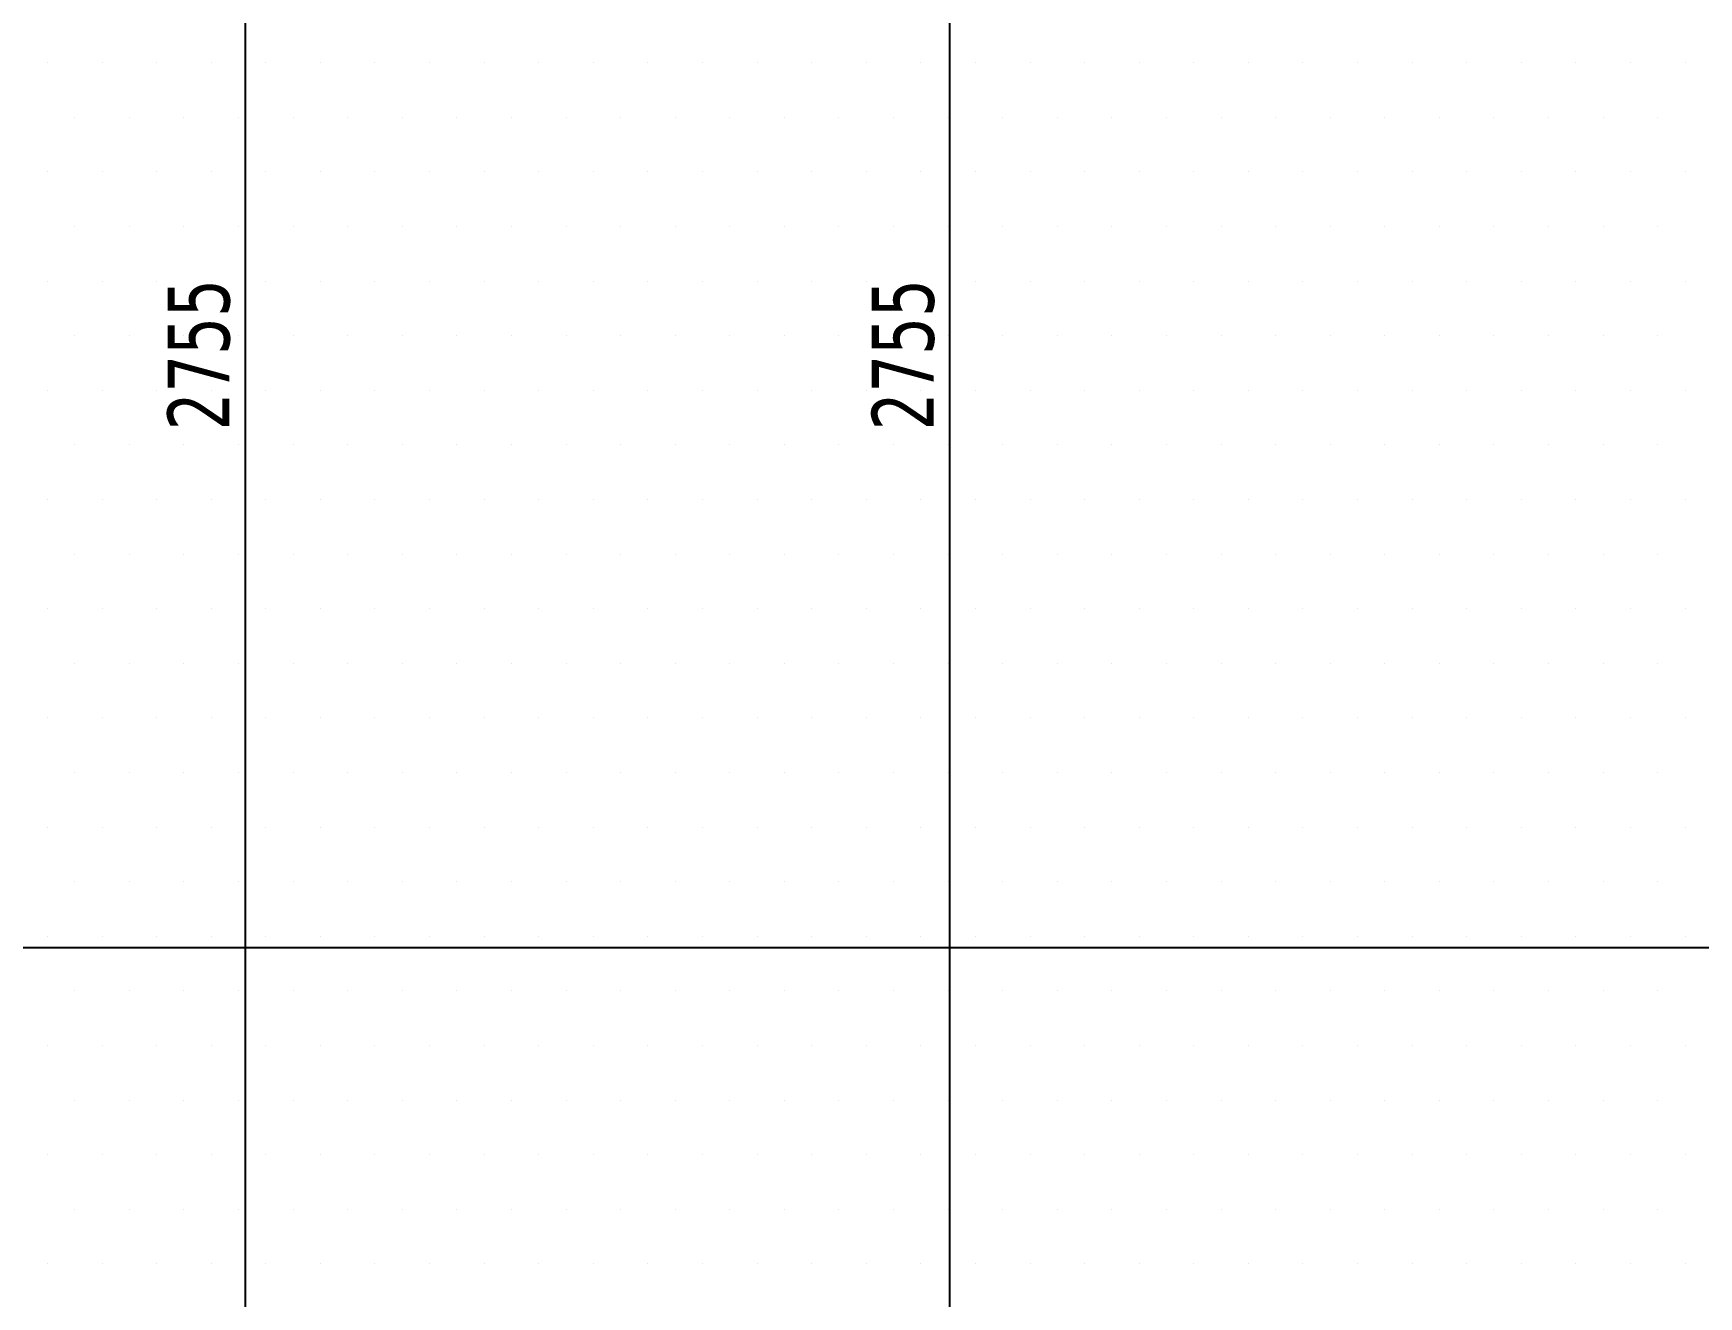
# Model space of a CAD drawing. Header units: millimetres. Extents: x 43168.9 to 43194.6, y -25545.1 to -25543.4.
# Drawn here: x 43175.3731 to 43175.4699, y -25544.2442 to -25544.1707 of the extents above; entities that cross this region are included whole.
import ezdxf

# ---------------------------------------------------------------- set-up
doc = ezdxf.new("R2010")
doc.units = ezdxf.units.MM
doc.header["$LTSCALE"] = 200
doc.linetypes.add('DASHDOT2', pattern=[0.5, 0.25, -0.125, 0, -0.125])
for name, color, linetype in [('aks_sgh', 5, 'DASHDOT2'), ('olcuic_sgh', 183, 'Continuous'), ('tarama-zemin_sgh', 197, 'Continuous')]:
    doc.layers.add(name, color=color, linetype=linetype)
doc.styles.add('dim', font='VERDANA.TTF', dxfattribs={"width": 0.7})

msp = doc.modelspace()

# ---------------------------------------------------------------- linework, layer by layer
at = {"layer": 'aks_sgh'}
msp.add_line((43175.80688, -25544.223919), (43175.004878, -25544.223919), dxfattribs=at)
at = {"layer": 'olcuic_sgh'}
for p, q in [((43175.385397, -25543.91366), (43175.385397, -25544.465169)), ((43175.426361, -25543.91366), (43175.426361, -25544.465169))]:
    msp.add_line(p, q, dxfattribs=at)
at = {"layer": 'tarama-zemin_sgh'}
for p, q in [((43175.3739, -25544.17245), (43175.3739, -25544.17245)), ((43175.377075, -25544.17245), (43175.377075, -25544.17245)), ((43175.38025, -25544.17245), (43175.38025, -25544.17245)), ((43175.383425, -25544.17245), (43175.383425, -25544.17245)), ((43175.3866, -25544.17245), (43175.3866, -25544.17245)), ((43175.389775, -25544.17245), (43175.389775, -25544.17245)), ((43175.39295, -25544.17245), (43175.39295, -25544.17245)), ((43175.396125, -25544.17245), (43175.396125, -25544.17245)), ((43175.3993, -25544.17245), (43175.3993, -25544.17245)), ((43175.402475, -25544.17245), (43175.402475, -25544.17245)), ((43175.40565, -25544.17245), (43175.40565, -25544.17245)), ((43175.408825, -25544.17245), (43175.408825, -25544.17245)), ((43175.412, -25544.17245), (43175.412, -25544.17245)), ((43175.415175, -25544.17245), (43175.415175, -25544.17245)), ((43175.41835, -25544.17245), (43175.41835, -25544.17245)), ((43175.421525, -25544.17245), (43175.421525, -25544.17245)), ((43175.4247, -25544.17245), (43175.4247, -25544.17245)), ((43175.427875, -25544.17245), (43175.427875, -25544.17245)), ((43175.43105, -25544.17245), (43175.43105, -25544.17245)), ((43175.434225, -25544.17245), (43175.434225, -25544.17245)), ((43175.4374, -25544.17245), (43175.4374, -25544.17245)), ((43175.440575, -25544.17245), (43175.440575, -25544.17245)), ((43175.44375, -25544.17245), (43175.44375, -25544.17245)), ((43175.446925, -25544.17245), (43175.446925, -25544.17245)), ((43175.4501, -25544.17245), (43175.4501, -25544.17245)), ((43175.453275, -25544.17245), (43175.453275, -25544.17245)), ((43175.45645, -25544.17245), (43175.45645, -25544.17245)), ((43175.459625, -25544.17245), (43175.459625, -25544.17245)), ((43175.4628, -25544.17245), (43175.4628, -25544.17245)), ((43175.465975, -25544.17245), (43175.465975, -25544.17245)), ((43175.46915, -25544.17245), (43175.46915, -25544.17245)), ((43175.375487, -25544.175625), (43175.375487, -25544.175625)), ((43175.378662, -25544.175625), (43175.378662, -25544.175625)), ((43175.381837, -25544.175625), (43175.381837, -25544.175625)), ((43175.385012, -25544.175625), (43175.385012, -25544.175625)), ((43175.388187, -25544.175625), (43175.388187, -25544.175625)), ((43175.391362, -25544.175625), (43175.391362, -25544.175625)), ((43175.394537, -25544.175625), (43175.394537, -25544.175625)), ((43175.397712, -25544.175625), (43175.397712, -25544.175625)), ((43175.400887, -25544.175625), (43175.400887, -25544.175625)), ((43175.404062, -25544.175625), (43175.404062, -25544.175625)), ((43175.407237, -25544.175625), (43175.407237, -25544.175625)), ((43175.410412, -25544.175625), (43175.410412, -25544.175625)), ((43175.413587, -25544.175625), (43175.413587, -25544.175625)), ((43175.416762, -25544.175625), (43175.416762, -25544.175625)), ((43175.419937, -25544.175625), (43175.419937, -25544.175625)), ((43175.423112, -25544.175625), (43175.423112, -25544.175625)), ((43175.426287, -25544.175625), (43175.426287, -25544.175625)), ((43175.429462, -25544.175625), (43175.429462, -25544.175625)), ((43175.432637, -25544.175625), (43175.432637, -25544.175625)), ((43175.435812, -25544.175625), (43175.435812, -25544.175625)), ((43175.438987, -25544.175625), (43175.438987, -25544.175625)), ((43175.442162, -25544.175625), (43175.442162, -25544.175625)), ((43175.445337, -25544.175625), (43175.445337, -25544.175625)), ((43175.448512, -25544.175625), (43175.448512, -25544.175625)), ((43175.451687, -25544.175625), (43175.451687, -25544.175625)), ((43175.454862, -25544.175625), (43175.454862, -25544.175625)), ((43175.458037, -25544.175625), (43175.458037, -25544.175625)), ((43175.461212, -25544.175625), (43175.461212, -25544.175625)), ((43175.464387, -25544.175625), (43175.464387, -25544.175625)), ((43175.467562, -25544.175625), (43175.467562, -25544.175625)), ((43175.3739, -25544.1788), (43175.3739, -25544.1788)), ((43175.377075, -25544.1788), (43175.377075, -25544.1788)), ((43175.38025, -25544.1788), (43175.38025, -25544.1788)), ((43175.383425, -25544.1788), (43175.383425, -25544.1788)), ((43175.3866, -25544.1788), (43175.3866, -25544.1788)), ((43175.389775, -25544.1788), (43175.389775, -25544.1788)), ((43175.39295, -25544.1788), (43175.39295, -25544.1788)), ((43175.396125, -25544.1788), (43175.396125, -25544.1788)), ((43175.3993, -25544.1788), (43175.3993, -25544.1788)), ((43175.402475, -25544.1788), (43175.402475, -25544.1788)), ((43175.40565, -25544.1788), (43175.40565, -25544.1788)), ((43175.408825, -25544.1788), (43175.408825, -25544.1788)), ((43175.412, -25544.1788), (43175.412, -25544.1788)), ((43175.415175, -25544.1788), (43175.415175, -25544.1788)), ((43175.41835, -25544.1788), (43175.41835, -25544.1788)), ((43175.421525, -25544.1788), (43175.421525, -25544.1788)), ((43175.4247, -25544.1788), (43175.4247, -25544.1788)), ((43175.427875, -25544.1788), (43175.427875, -25544.1788)), ((43175.43105, -25544.1788), (43175.43105, -25544.1788)), ((43175.434225, -25544.1788), (43175.434225, -25544.1788)), ((43175.4374, -25544.1788), (43175.4374, -25544.1788)), ((43175.440575, -25544.1788), (43175.440575, -25544.1788)), ((43175.44375, -25544.1788), (43175.44375, -25544.1788)), ((43175.446925, -25544.1788), (43175.446925, -25544.1788)), ((43175.4501, -25544.1788), (43175.4501, -25544.1788)), ((43175.453275, -25544.1788), (43175.453275, -25544.1788)), ((43175.45645, -25544.1788), (43175.45645, -25544.1788)), ((43175.459625, -25544.1788), (43175.459625, -25544.1788)), ((43175.4628, -25544.1788), (43175.4628, -25544.1788)), ((43175.465975, -25544.1788), (43175.465975, -25544.1788)), ((43175.46915, -25544.1788), (43175.46915, -25544.1788)), ((43175.375487, -25544.181975), (43175.375487, -25544.181975)), ((43175.378662, -25544.181975), (43175.378662, -25544.181975)), ((43175.381837, -25544.181975), (43175.381837, -25544.181975)), ((43175.385012, -25544.181975), (43175.385012, -25544.181975)), ((43175.388187, -25544.181975), (43175.388187, -25544.181975)), ((43175.391362, -25544.181975), (43175.391362, -25544.181975)), ((43175.394537, -25544.181975), (43175.394537, -25544.181975)), ((43175.397712, -25544.181975), (43175.397712, -25544.181975)), ((43175.400887, -25544.181975), (43175.400887, -25544.181975)), ((43175.404062, -25544.181975), (43175.404062, -25544.181975)), ((43175.407237, -25544.181975), (43175.407237, -25544.181975)), ((43175.410412, -25544.181975), (43175.410412, -25544.181975)), ((43175.413587, -25544.181975), (43175.413587, -25544.181975)), ((43175.416762, -25544.181975), (43175.416762, -25544.181975)), ((43175.419937, -25544.181975), (43175.419937, -25544.181975)), ((43175.423112, -25544.181975), (43175.423112, -25544.181975)), ((43175.426287, -25544.181975), (43175.426287, -25544.181975)), ((43175.429462, -25544.181975), (43175.429462, -25544.181975)), ((43175.432637, -25544.181975), (43175.432637, -25544.181975)), ((43175.435812, -25544.181975), (43175.435812, -25544.181975)), ((43175.438987, -25544.181975), (43175.438987, -25544.181975)), ((43175.442162, -25544.181975), (43175.442162, -25544.181975)), ((43175.445337, -25544.181975), (43175.445337, -25544.181975)), ((43175.448512, -25544.181975), (43175.448512, -25544.181975)), ((43175.451687, -25544.181975), (43175.451687, -25544.181975)), ((43175.454862, -25544.181975), (43175.454862, -25544.181975)), ((43175.458037, -25544.181975), (43175.458037, -25544.181975)), ((43175.461212, -25544.181975), (43175.461212, -25544.181975)), ((43175.464387, -25544.181975), (43175.464387, -25544.181975)), ((43175.467562, -25544.181975), (43175.467562, -25544.181975)), ((43175.3739, -25544.18515), (43175.3739, -25544.18515)), ((43175.377075, -25544.18515), (43175.377075, -25544.18515)), ((43175.38025, -25544.18515), (43175.38025, -25544.18515)), ((43175.383425, -25544.18515), (43175.383425, -25544.18515)), ((43175.3866, -25544.18515), (43175.3866, -25544.18515)), ((43175.389775, -25544.18515), (43175.389775, -25544.18515)), ((43175.39295, -25544.18515), (43175.39295, -25544.18515)), ((43175.396125, -25544.18515), (43175.396125, -25544.18515)), ((43175.3993, -25544.18515), (43175.3993, -25544.18515)), ((43175.402475, -25544.18515), (43175.402475, -25544.18515)), ((43175.40565, -25544.18515), (43175.40565, -25544.18515)), ((43175.408825, -25544.18515), (43175.408825, -25544.18515)), ((43175.412, -25544.18515), (43175.412, -25544.18515)), ((43175.415175, -25544.18515), (43175.415175, -25544.18515)), ((43175.41835, -25544.18515), (43175.41835, -25544.18515)), ((43175.421525, -25544.18515), (43175.421525, -25544.18515)), ((43175.4247, -25544.18515), (43175.4247, -25544.18515)), ((43175.427875, -25544.18515), (43175.427875, -25544.18515)), ((43175.43105, -25544.18515), (43175.43105, -25544.18515)), ((43175.434225, -25544.18515), (43175.434225, -25544.18515)), ((43175.4374, -25544.18515), (43175.4374, -25544.18515)), ((43175.440575, -25544.18515), (43175.440575, -25544.18515)), ((43175.44375, -25544.18515), (43175.44375, -25544.18515)), ((43175.446925, -25544.18515), (43175.446925, -25544.18515)), ((43175.4501, -25544.18515), (43175.4501, -25544.18515)), ((43175.453275, -25544.18515), (43175.453275, -25544.18515)), ((43175.45645, -25544.18515), (43175.45645, -25544.18515)), ((43175.459625, -25544.18515), (43175.459625, -25544.18515)), ((43175.4628, -25544.18515), (43175.4628, -25544.18515)), ((43175.465975, -25544.18515), (43175.465975, -25544.18515)), ((43175.46915, -25544.18515), (43175.46915, -25544.18515)), ((43175.375487, -25544.188325), (43175.375487, -25544.188325)), ((43175.378662, -25544.188325), (43175.378662, -25544.188325)), ((43175.381837, -25544.188325), (43175.381837, -25544.188325)), ((43175.385012, -25544.188325), (43175.385012, -25544.188325)), ((43175.388187, -25544.188325), (43175.388187, -25544.188325)), ((43175.391362, -25544.188325), (43175.391362, -25544.188325)), ((43175.394537, -25544.188325), (43175.394537, -25544.188325)), ((43175.397712, -25544.188325), (43175.397712, -25544.188325)), ((43175.400887, -25544.188325), (43175.400887, -25544.188325)), ((43175.404062, -25544.188325), (43175.404062, -25544.188325)), ((43175.407237, -25544.188325), (43175.407237, -25544.188325)), ((43175.410412, -25544.188325), (43175.410412, -25544.188325)), ((43175.413587, -25544.188325), (43175.413587, -25544.188325)), ((43175.416762, -25544.188325), (43175.416762, -25544.188325)), ((43175.419937, -25544.188325), (43175.419937, -25544.188325)), ((43175.423112, -25544.188325), (43175.423112, -25544.188325)), ((43175.426287, -25544.188325), (43175.426287, -25544.188325)), ((43175.429462, -25544.188325), (43175.429462, -25544.188325)), ((43175.432637, -25544.188325), (43175.432637, -25544.188325)), ((43175.435812, -25544.188325), (43175.435812, -25544.188325)), ((43175.438987, -25544.188325), (43175.438987, -25544.188325)), ((43175.442162, -25544.188325), (43175.442162, -25544.188325)), ((43175.445337, -25544.188325), (43175.445337, -25544.188325)), ((43175.448512, -25544.188325), (43175.448512, -25544.188325)), ((43175.451687, -25544.188325), (43175.451687, -25544.188325)), ((43175.454862, -25544.188325), (43175.454862, -25544.188325)), ((43175.458037, -25544.188325), (43175.458037, -25544.188325)), ((43175.461212, -25544.188325), (43175.461212, -25544.188325)), ((43175.464387, -25544.188325), (43175.464387, -25544.188325)), ((43175.467562, -25544.188325), (43175.467562, -25544.188325)), ((43175.3739, -25544.1915), (43175.3739, -25544.1915)), ((43175.377075, -25544.1915), (43175.377075, -25544.1915)), ((43175.38025, -25544.1915), (43175.38025, -25544.1915)), ((43175.383425, -25544.1915), (43175.383425, -25544.1915)), ((43175.3866, -25544.1915), (43175.3866, -25544.1915)), ((43175.389775, -25544.1915), (43175.389775, -25544.1915)), ((43175.39295, -25544.1915), (43175.39295, -25544.1915)), ((43175.396125, -25544.1915), (43175.396125, -25544.1915)), ((43175.3993, -25544.1915), (43175.3993, -25544.1915)), ((43175.402475, -25544.1915), (43175.402475, -25544.1915)), ((43175.40565, -25544.1915), (43175.40565, -25544.1915)), ((43175.408825, -25544.1915), (43175.408825, -25544.1915)), ((43175.412, -25544.1915), (43175.412, -25544.1915)), ((43175.415175, -25544.1915), (43175.415175, -25544.1915)), ((43175.41835, -25544.1915), (43175.41835, -25544.1915)), ((43175.421525, -25544.1915), (43175.421525, -25544.1915)), ((43175.4247, -25544.1915), (43175.4247, -25544.1915)), ((43175.427875, -25544.1915), (43175.427875, -25544.1915)), ((43175.43105, -25544.1915), (43175.43105, -25544.1915)), ((43175.434225, -25544.1915), (43175.434225, -25544.1915)), ((43175.4374, -25544.1915), (43175.4374, -25544.1915)), ((43175.440575, -25544.1915), (43175.440575, -25544.1915)), ((43175.44375, -25544.1915), (43175.44375, -25544.1915)), ((43175.446925, -25544.1915), (43175.446925, -25544.1915)), ((43175.4501, -25544.1915), (43175.4501, -25544.1915)), ((43175.453275, -25544.1915), (43175.453275, -25544.1915)), ((43175.45645, -25544.1915), (43175.45645, -25544.1915)), ((43175.459625, -25544.1915), (43175.459625, -25544.1915)), ((43175.4628, -25544.1915), (43175.4628, -25544.1915)), ((43175.465975, -25544.1915), (43175.465975, -25544.1915)), ((43175.46915, -25544.1915), (43175.46915, -25544.1915)), ((43175.375487, -25544.194675), (43175.375487, -25544.194675)), ((43175.378662, -25544.194675), (43175.378662, -25544.194675)), ((43175.381837, -25544.194675), (43175.381837, -25544.194675)), ((43175.385012, -25544.194675), (43175.385012, -25544.194675)), ((43175.388187, -25544.194675), (43175.388187, -25544.194675)), ((43175.391362, -25544.194675), (43175.391362, -25544.194675)), ((43175.394537, -25544.194675), (43175.394537, -25544.194675)), ((43175.397712, -25544.194675), (43175.397712, -25544.194675)), ((43175.400887, -25544.194675), (43175.400887, -25544.194675)), ((43175.404062, -25544.194675), (43175.404062, -25544.194675)), ((43175.407237, -25544.194675), (43175.407237, -25544.194675)), ((43175.410412, -25544.194675), (43175.410412, -25544.194675)), ((43175.413587, -25544.194675), (43175.413587, -25544.194675)), ((43175.416762, -25544.194675), (43175.416762, -25544.194675)), ((43175.419937, -25544.194675), (43175.419937, -25544.194675)), ((43175.423112, -25544.194675), (43175.423112, -25544.194675)), ((43175.426287, -25544.194675), (43175.426287, -25544.194675)), ((43175.429462, -25544.194675), (43175.429462, -25544.194675)), ((43175.432637, -25544.194675), (43175.432637, -25544.194675)), ((43175.435812, -25544.194675), (43175.435812, -25544.194675)), ((43175.438987, -25544.194675), (43175.438987, -25544.194675)), ((43175.442162, -25544.194675), (43175.442162, -25544.194675)), ((43175.445337, -25544.194675), (43175.445337, -25544.194675)), ((43175.448512, -25544.194675), (43175.448512, -25544.194675)), ((43175.451687, -25544.194675), (43175.451687, -25544.194675)), ((43175.454862, -25544.194675), (43175.454862, -25544.194675)), ((43175.458037, -25544.194675), (43175.458037, -25544.194675)), ((43175.461212, -25544.194675), (43175.461212, -25544.194675)), ((43175.464387, -25544.194675), (43175.464387, -25544.194675)), ((43175.467562, -25544.194675), (43175.467562, -25544.194675)), ((43175.3739, -25544.19785), (43175.3739, -25544.19785)), ((43175.377075, -25544.19785), (43175.377075, -25544.19785)), ((43175.38025, -25544.19785), (43175.38025, -25544.19785)), ((43175.383425, -25544.19785), (43175.383425, -25544.19785)), ((43175.3866, -25544.19785), (43175.3866, -25544.19785)), ((43175.389775, -25544.19785), (43175.389775, -25544.19785)), ((43175.39295, -25544.19785), (43175.39295, -25544.19785)), ((43175.396125, -25544.19785), (43175.396125, -25544.19785)), ((43175.3993, -25544.19785), (43175.3993, -25544.19785)), ((43175.402475, -25544.19785), (43175.402475, -25544.19785)), ((43175.40565, -25544.19785), (43175.40565, -25544.19785)), ((43175.408825, -25544.19785), (43175.408825, -25544.19785)), ((43175.412, -25544.19785), (43175.412, -25544.19785)), ((43175.415175, -25544.19785), (43175.415175, -25544.19785)), ((43175.41835, -25544.19785), (43175.41835, -25544.19785)), ((43175.421525, -25544.19785), (43175.421525, -25544.19785)), ((43175.4247, -25544.19785), (43175.4247, -25544.19785)), ((43175.427875, -25544.19785), (43175.427875, -25544.19785)), ((43175.43105, -25544.19785), (43175.43105, -25544.19785)), ((43175.434225, -25544.19785), (43175.434225, -25544.19785)), ((43175.4374, -25544.19785), (43175.4374, -25544.19785)), ((43175.440575, -25544.19785), (43175.440575, -25544.19785)), ((43175.44375, -25544.19785), (43175.44375, -25544.19785)), ((43175.446925, -25544.19785), (43175.446925, -25544.19785)), ((43175.4501, -25544.19785), (43175.4501, -25544.19785)), ((43175.453275, -25544.19785), (43175.453275, -25544.19785)), ((43175.45645, -25544.19785), (43175.45645, -25544.19785)), ((43175.459625, -25544.19785), (43175.459625, -25544.19785)), ((43175.4628, -25544.19785), (43175.4628, -25544.19785)), ((43175.465975, -25544.19785), (43175.465975, -25544.19785)), ((43175.46915, -25544.19785), (43175.46915, -25544.19785)), ((43175.375487, -25544.201025), (43175.375487, -25544.201025)), ((43175.378662, -25544.201025), (43175.378662, -25544.201025)), ((43175.381837, -25544.201025), (43175.381837, -25544.201025)), ((43175.385012, -25544.201025), (43175.385012, -25544.201025)), ((43175.388187, -25544.201025), (43175.388187, -25544.201025)), ((43175.391362, -25544.201025), (43175.391362, -25544.201025)), ((43175.394537, -25544.201025), (43175.394537, -25544.201025)), ((43175.397712, -25544.201025), (43175.397712, -25544.201025)), ((43175.400887, -25544.201025), (43175.400887, -25544.201025)), ((43175.404062, -25544.201025), (43175.404062, -25544.201025)), ((43175.407237, -25544.201025), (43175.407237, -25544.201025)), ((43175.410412, -25544.201025), (43175.410412, -25544.201025)), ((43175.413587, -25544.201025), (43175.413587, -25544.201025)), ((43175.416762, -25544.201025), (43175.416762, -25544.201025)), ((43175.419937, -25544.201025), (43175.419937, -25544.201025)), ((43175.423112, -25544.201025), (43175.423112, -25544.201025)), ((43175.426287, -25544.201025), (43175.426287, -25544.201025)), ((43175.429462, -25544.201025), (43175.429462, -25544.201025)), ((43175.432637, -25544.201025), (43175.432637, -25544.201025)), ((43175.435812, -25544.201025), (43175.435812, -25544.201025)), ((43175.438987, -25544.201025), (43175.438987, -25544.201025)), ((43175.442162, -25544.201025), (43175.442162, -25544.201025)), ((43175.445337, -25544.201025), (43175.445337, -25544.201025)), ((43175.448512, -25544.201025), (43175.448512, -25544.201025)), ((43175.451687, -25544.201025), (43175.451687, -25544.201025)), ((43175.454862, -25544.201025), (43175.454862, -25544.201025)), ((43175.458037, -25544.201025), (43175.458037, -25544.201025)), ((43175.461212, -25544.201025), (43175.461212, -25544.201025)), ((43175.464387, -25544.201025), (43175.464387, -25544.201025)), ((43175.467562, -25544.201025), (43175.467562, -25544.201025)), ((43175.3739, -25544.2042), (43175.3739, -25544.2042)), ((43175.377075, -25544.2042), (43175.377075, -25544.2042)), ((43175.38025, -25544.2042), (43175.38025, -25544.2042)), ((43175.383425, -25544.2042), (43175.383425, -25544.2042)), ((43175.3866, -25544.2042), (43175.3866, -25544.2042)), ((43175.389775, -25544.2042), (43175.389775, -25544.2042)), ((43175.39295, -25544.2042), (43175.39295, -25544.2042)), ((43175.396125, -25544.2042), (43175.396125, -25544.2042)), ((43175.3993, -25544.2042), (43175.3993, -25544.2042)), ((43175.402475, -25544.2042), (43175.402475, -25544.2042)), ((43175.40565, -25544.2042), (43175.40565, -25544.2042)), ((43175.408825, -25544.2042), (43175.408825, -25544.2042)), ((43175.412, -25544.2042), (43175.412, -25544.2042)), ((43175.415175, -25544.2042), (43175.415175, -25544.2042)), ((43175.41835, -25544.2042), (43175.41835, -25544.2042)), ((43175.421525, -25544.2042), (43175.421525, -25544.2042)), ((43175.4247, -25544.2042), (43175.4247, -25544.2042)), ((43175.427875, -25544.2042), (43175.427875, -25544.2042)), ((43175.43105, -25544.2042), (43175.43105, -25544.2042)), ((43175.434225, -25544.2042), (43175.434225, -25544.2042)), ((43175.4374, -25544.2042), (43175.4374, -25544.2042)), ((43175.440575, -25544.2042), (43175.440575, -25544.2042)), ((43175.44375, -25544.2042), (43175.44375, -25544.2042)), ((43175.446925, -25544.2042), (43175.446925, -25544.2042)), ((43175.4501, -25544.2042), (43175.4501, -25544.2042)), ((43175.453275, -25544.2042), (43175.453275, -25544.2042)), ((43175.45645, -25544.2042), (43175.45645, -25544.2042)), ((43175.459625, -25544.2042), (43175.459625, -25544.2042)), ((43175.4628, -25544.2042), (43175.4628, -25544.2042)), ((43175.465975, -25544.2042), (43175.465975, -25544.2042)), ((43175.46915, -25544.2042), (43175.46915, -25544.2042)), ((43175.375487, -25544.207375), (43175.375487, -25544.207375)), ((43175.378662, -25544.207375), (43175.378662, -25544.207375)), ((43175.381837, -25544.207375), (43175.381837, -25544.207375)), ((43175.385012, -25544.207375), (43175.385012, -25544.207375)), ((43175.388187, -25544.207375), (43175.388187, -25544.207375)), ((43175.391362, -25544.207375), (43175.391362, -25544.207375)), ((43175.394537, -25544.207375), (43175.394537, -25544.207375)), ((43175.397712, -25544.207375), (43175.397712, -25544.207375)), ((43175.400887, -25544.207375), (43175.400887, -25544.207375)), ((43175.404062, -25544.207375), (43175.404062, -25544.207375)), ((43175.407237, -25544.207375), (43175.407237, -25544.207375)), ((43175.410412, -25544.207375), (43175.410412, -25544.207375)), ((43175.413587, -25544.207375), (43175.413587, -25544.207375)), ((43175.416762, -25544.207375), (43175.416762, -25544.207375)), ((43175.419937, -25544.207375), (43175.419937, -25544.207375)), ((43175.423112, -25544.207375), (43175.423112, -25544.207375)), ((43175.426287, -25544.207375), (43175.426287, -25544.207375)), ((43175.429462, -25544.207375), (43175.429462, -25544.207375)), ((43175.432637, -25544.207375), (43175.432637, -25544.207375)), ((43175.435812, -25544.207375), (43175.435812, -25544.207375)), ((43175.438987, -25544.207375), (43175.438987, -25544.207375)), ((43175.442162, -25544.207375), (43175.442162, -25544.207375)), ((43175.445337, -25544.207375), (43175.445337, -25544.207375)), ((43175.448512, -25544.207375), (43175.448512, -25544.207375)), ((43175.451687, -25544.207375), (43175.451687, -25544.207375)), ((43175.454862, -25544.207375), (43175.454862, -25544.207375)), ((43175.458037, -25544.207375), (43175.458037, -25544.207375)), ((43175.461212, -25544.207375), (43175.461212, -25544.207375)), ((43175.464387, -25544.207375), (43175.464387, -25544.207375)), ((43175.467562, -25544.207375), (43175.467562, -25544.207375)), ((43175.3739, -25544.21055), (43175.3739, -25544.21055)), ((43175.377075, -25544.21055), (43175.377075, -25544.21055)), ((43175.38025, -25544.21055), (43175.38025, -25544.21055)), ((43175.383425, -25544.21055), (43175.383425, -25544.21055)), ((43175.3866, -25544.21055), (43175.3866, -25544.21055)), ((43175.389775, -25544.21055), (43175.389775, -25544.21055)), ((43175.39295, -25544.21055), (43175.39295, -25544.21055)), ((43175.396125, -25544.21055), (43175.396125, -25544.21055)), ((43175.3993, -25544.21055), (43175.3993, -25544.21055)), ((43175.402475, -25544.21055), (43175.402475, -25544.21055)), ((43175.40565, -25544.21055), (43175.40565, -25544.21055)), ((43175.408825, -25544.21055), (43175.408825, -25544.21055)), ((43175.412, -25544.21055), (43175.412, -25544.21055)), ((43175.415175, -25544.21055), (43175.415175, -25544.21055)), ((43175.41835, -25544.21055), (43175.41835, -25544.21055)), ((43175.421525, -25544.21055), (43175.421525, -25544.21055)), ((43175.4247, -25544.21055), (43175.4247, -25544.21055)), ((43175.427875, -25544.21055), (43175.427875, -25544.21055)), ((43175.43105, -25544.21055), (43175.43105, -25544.21055)), ((43175.434225, -25544.21055), (43175.434225, -25544.21055)), ((43175.4374, -25544.21055), (43175.4374, -25544.21055)), ((43175.440575, -25544.21055), (43175.440575, -25544.21055)), ((43175.44375, -25544.21055), (43175.44375, -25544.21055)), ((43175.446925, -25544.21055), (43175.446925, -25544.21055)), ((43175.4501, -25544.21055), (43175.4501, -25544.21055)), ((43175.453275, -25544.21055), (43175.453275, -25544.21055)), ((43175.45645, -25544.21055), (43175.45645, -25544.21055)), ((43175.459625, -25544.21055), (43175.459625, -25544.21055)), ((43175.4628, -25544.21055), (43175.4628, -25544.21055)), ((43175.465975, -25544.21055), (43175.465975, -25544.21055)), ((43175.46915, -25544.21055), (43175.46915, -25544.21055)), ((43175.375487, -25544.213725), (43175.375487, -25544.213725)), ((43175.378662, -25544.213725), (43175.378662, -25544.213725)), ((43175.381837, -25544.213725), (43175.381837, -25544.213725)), ((43175.385012, -25544.213725), (43175.385012, -25544.213725)), ((43175.388187, -25544.213725), (43175.388187, -25544.213725)), ((43175.391362, -25544.213725), (43175.391362, -25544.213725)), ((43175.394537, -25544.213725), (43175.394537, -25544.213725)), ((43175.397712, -25544.213725), (43175.397712, -25544.213725)), ((43175.400887, -25544.213725), (43175.400887, -25544.213725)), ((43175.404062, -25544.213725), (43175.404062, -25544.213725)), ((43175.407237, -25544.213725), (43175.407237, -25544.213725)), ((43175.410412, -25544.213725), (43175.410412, -25544.213725)), ((43175.413587, -25544.213725), (43175.413587, -25544.213725)), ((43175.416762, -25544.213725), (43175.416762, -25544.213725)), ((43175.419937, -25544.213725), (43175.419937, -25544.213725)), ((43175.423112, -25544.213725), (43175.423112, -25544.213725)), ((43175.426287, -25544.213725), (43175.426287, -25544.213725)), ((43175.429462, -25544.213725), (43175.429462, -25544.213725)), ((43175.432637, -25544.213725), (43175.432637, -25544.213725)), ((43175.435812, -25544.213725), (43175.435812, -25544.213725)), ((43175.438987, -25544.213725), (43175.438987, -25544.213725)), ((43175.442162, -25544.213725), (43175.442162, -25544.213725)), ((43175.445337, -25544.213725), (43175.445337, -25544.213725)), ((43175.448512, -25544.213725), (43175.448512, -25544.213725)), ((43175.451687, -25544.213725), (43175.451687, -25544.213725)), ((43175.454862, -25544.213725), (43175.454862, -25544.213725)), ((43175.458037, -25544.213725), (43175.458037, -25544.213725)), ((43175.461212, -25544.213725), (43175.461212, -25544.213725)), ((43175.464387, -25544.213725), (43175.464387, -25544.213725)), ((43175.467562, -25544.213725), (43175.467562, -25544.213725)), ((43175.3739, -25544.2169), (43175.3739, -25544.2169)), ((43175.377075, -25544.2169), (43175.377075, -25544.2169)), ((43175.38025, -25544.2169), (43175.38025, -25544.2169)), ((43175.383425, -25544.2169), (43175.383425, -25544.2169)), ((43175.3866, -25544.2169), (43175.3866, -25544.2169)), ((43175.389775, -25544.2169), (43175.389775, -25544.2169)), ((43175.39295, -25544.2169), (43175.39295, -25544.2169)), ((43175.396125, -25544.2169), (43175.396125, -25544.2169)), ((43175.3993, -25544.2169), (43175.3993, -25544.2169)), ((43175.402475, -25544.2169), (43175.402475, -25544.2169)), ((43175.40565, -25544.2169), (43175.40565, -25544.2169)), ((43175.408825, -25544.2169), (43175.408825, -25544.2169)), ((43175.412, -25544.2169), (43175.412, -25544.2169)), ((43175.415175, -25544.2169), (43175.415175, -25544.2169)), ((43175.41835, -25544.2169), (43175.41835, -25544.2169)), ((43175.421525, -25544.2169), (43175.421525, -25544.2169)), ((43175.4247, -25544.2169), (43175.4247, -25544.2169)), ((43175.427875, -25544.2169), (43175.427875, -25544.2169)), ((43175.43105, -25544.2169), (43175.43105, -25544.2169)), ((43175.434225, -25544.2169), (43175.434225, -25544.2169)), ((43175.4374, -25544.2169), (43175.4374, -25544.2169)), ((43175.440575, -25544.2169), (43175.440575, -25544.2169)), ((43175.44375, -25544.2169), (43175.44375, -25544.2169)), ((43175.446925, -25544.2169), (43175.446925, -25544.2169)), ((43175.4501, -25544.2169), (43175.4501, -25544.2169)), ((43175.453275, -25544.2169), (43175.453275, -25544.2169)), ((43175.45645, -25544.2169), (43175.45645, -25544.2169)), ((43175.459625, -25544.2169), (43175.459625, -25544.2169)), ((43175.4628, -25544.2169), (43175.4628, -25544.2169)), ((43175.465975, -25544.2169), (43175.465975, -25544.2169)), ((43175.46915, -25544.2169), (43175.46915, -25544.2169)), ((43175.375487, -25544.220075), (43175.375487, -25544.220075)), ((43175.378662, -25544.220075), (43175.378662, -25544.220075)), ((43175.381837, -25544.220075), (43175.381837, -25544.220075)), ((43175.385012, -25544.220075), (43175.385012, -25544.220075)), ((43175.388187, -25544.220075), (43175.388187, -25544.220075)), ((43175.391362, -25544.220075), (43175.391362, -25544.220075)), ((43175.394537, -25544.220075), (43175.394537, -25544.220075)), ((43175.397712, -25544.220075), (43175.397712, -25544.220075)), ((43175.400887, -25544.220075), (43175.400887, -25544.220075)), ((43175.404062, -25544.220075), (43175.404062, -25544.220075)), ((43175.407237, -25544.220075), (43175.407237, -25544.220075)), ((43175.410412, -25544.220075), (43175.410412, -25544.220075)), ((43175.413587, -25544.220075), (43175.413587, -25544.220075)), ((43175.416762, -25544.220075), (43175.416762, -25544.220075)), ((43175.419937, -25544.220075), (43175.419937, -25544.220075)), ((43175.423112, -25544.220075), (43175.423112, -25544.220075)), ((43175.426287, -25544.220075), (43175.426287, -25544.220075)), ((43175.429462, -25544.220075), (43175.429462, -25544.220075)), ((43175.432637, -25544.220075), (43175.432637, -25544.220075)), ((43175.435812, -25544.220075), (43175.435812, -25544.220075)), ((43175.438987, -25544.220075), (43175.438987, -25544.220075)), ((43175.442162, -25544.220075), (43175.442162, -25544.220075)), ((43175.445337, -25544.220075), (43175.445337, -25544.220075)), ((43175.448512, -25544.220075), (43175.448512, -25544.220075)), ((43175.451687, -25544.220075), (43175.451687, -25544.220075)), ((43175.454862, -25544.220075), (43175.454862, -25544.220075)), ((43175.458037, -25544.220075), (43175.458037, -25544.220075)), ((43175.461212, -25544.220075), (43175.461212, -25544.220075)), ((43175.464387, -25544.220075), (43175.464387, -25544.220075)), ((43175.467562, -25544.220075), (43175.467562, -25544.220075)), ((43175.3739, -25544.22325), (43175.3739, -25544.22325)), ((43175.377075, -25544.22325), (43175.377075, -25544.22325)), ((43175.38025, -25544.22325), (43175.38025, -25544.22325)), ((43175.383425, -25544.22325), (43175.383425, -25544.22325)), ((43175.3866, -25544.22325), (43175.3866, -25544.22325)), ((43175.389775, -25544.22325), (43175.389775, -25544.22325)), ((43175.39295, -25544.22325), (43175.39295, -25544.22325)), ((43175.396125, -25544.22325), (43175.396125, -25544.22325)), ((43175.3993, -25544.22325), (43175.3993, -25544.22325)), ((43175.402475, -25544.22325), (43175.402475, -25544.22325)), ((43175.40565, -25544.22325), (43175.40565, -25544.22325)), ((43175.408825, -25544.22325), (43175.408825, -25544.22325)), ((43175.412, -25544.22325), (43175.412, -25544.22325)), ((43175.415175, -25544.22325), (43175.415175, -25544.22325)), ((43175.41835, -25544.22325), (43175.41835, -25544.22325)), ((43175.421525, -25544.22325), (43175.421525, -25544.22325)), ((43175.4247, -25544.22325), (43175.4247, -25544.22325)), ((43175.427875, -25544.22325), (43175.427875, -25544.22325)), ((43175.43105, -25544.22325), (43175.43105, -25544.22325)), ((43175.434225, -25544.22325), (43175.434225, -25544.22325)), ((43175.4374, -25544.22325), (43175.4374, -25544.22325)), ((43175.440575, -25544.22325), (43175.440575, -25544.22325)), ((43175.44375, -25544.22325), (43175.44375, -25544.22325)), ((43175.446925, -25544.22325), (43175.446925, -25544.22325)), ((43175.4501, -25544.22325), (43175.4501, -25544.22325)), ((43175.453275, -25544.22325), (43175.453275, -25544.22325)), ((43175.45645, -25544.22325), (43175.45645, -25544.22325)), ((43175.459625, -25544.22325), (43175.459625, -25544.22325)), ((43175.4628, -25544.22325), (43175.4628, -25544.22325)), ((43175.465975, -25544.22325), (43175.465975, -25544.22325)), ((43175.46915, -25544.22325), (43175.46915, -25544.22325)), ((43175.375487, -25544.226425), (43175.375487, -25544.226425)), ((43175.378662, -25544.226425), (43175.378662, -25544.226425)), ((43175.381837, -25544.226425), (43175.381837, -25544.226425)), ((43175.385012, -25544.226425), (43175.385012, -25544.226425)), ((43175.388187, -25544.226425), (43175.388187, -25544.226425)), ((43175.391362, -25544.226425), (43175.391362, -25544.226425)), ((43175.394537, -25544.226425), (43175.394537, -25544.226425)), ((43175.397712, -25544.226425), (43175.397712, -25544.226425)), ((43175.400887, -25544.226425), (43175.400887, -25544.226425)), ((43175.404062, -25544.226425), (43175.404062, -25544.226425)), ((43175.407237, -25544.226425), (43175.407237, -25544.226425)), ((43175.410412, -25544.226425), (43175.410412, -25544.226425)), ((43175.413587, -25544.226425), (43175.413587, -25544.226425)), ((43175.416762, -25544.226425), (43175.416762, -25544.226425)), ((43175.419937, -25544.226425), (43175.419937, -25544.226425)), ((43175.423112, -25544.226425), (43175.423112, -25544.226425)), ((43175.426287, -25544.226425), (43175.426287, -25544.226425)), ((43175.429462, -25544.226425), (43175.429462, -25544.226425)), ((43175.432637, -25544.226425), (43175.432637, -25544.226425)), ((43175.435812, -25544.226425), (43175.435812, -25544.226425)), ((43175.438987, -25544.226425), (43175.438987, -25544.226425)), ((43175.442162, -25544.226425), (43175.442162, -25544.226425)), ((43175.445337, -25544.226425), (43175.445337, -25544.226425)), ((43175.448512, -25544.226425), (43175.448512, -25544.226425)), ((43175.451687, -25544.226425), (43175.451687, -25544.226425)), ((43175.454862, -25544.226425), (43175.454862, -25544.226425)), ((43175.458037, -25544.226425), (43175.458037, -25544.226425)), ((43175.461212, -25544.226425), (43175.461212, -25544.226425)), ((43175.464387, -25544.226425), (43175.464387, -25544.226425)), ((43175.467562, -25544.226425), (43175.467562, -25544.226425)), ((43175.3739, -25544.2296), (43175.3739, -25544.2296)), ((43175.377075, -25544.2296), (43175.377075, -25544.2296)), ((43175.38025, -25544.2296), (43175.38025, -25544.2296)), ((43175.383425, -25544.2296), (43175.383425, -25544.2296)), ((43175.3866, -25544.2296), (43175.3866, -25544.2296)), ((43175.389775, -25544.2296), (43175.389775, -25544.2296)), ((43175.39295, -25544.2296), (43175.39295, -25544.2296)), ((43175.396125, -25544.2296), (43175.396125, -25544.2296)), ((43175.3993, -25544.2296), (43175.3993, -25544.2296)), ((43175.402475, -25544.2296), (43175.402475, -25544.2296)), ((43175.40565, -25544.2296), (43175.40565, -25544.2296)), ((43175.408825, -25544.2296), (43175.408825, -25544.2296)), ((43175.412, -25544.2296), (43175.412, -25544.2296)), ((43175.415175, -25544.2296), (43175.415175, -25544.2296)), ((43175.41835, -25544.2296), (43175.41835, -25544.2296)), ((43175.421525, -25544.2296), (43175.421525, -25544.2296)), ((43175.4247, -25544.2296), (43175.4247, -25544.2296)), ((43175.427875, -25544.2296), (43175.427875, -25544.2296)), ((43175.43105, -25544.2296), (43175.43105, -25544.2296)), ((43175.434225, -25544.2296), (43175.434225, -25544.2296)), ((43175.4374, -25544.2296), (43175.4374, -25544.2296)), ((43175.440575, -25544.2296), (43175.440575, -25544.2296)), ((43175.44375, -25544.2296), (43175.44375, -25544.2296)), ((43175.446925, -25544.2296), (43175.446925, -25544.2296)), ((43175.4501, -25544.2296), (43175.4501, -25544.2296)), ((43175.453275, -25544.2296), (43175.453275, -25544.2296)), ((43175.45645, -25544.2296), (43175.45645, -25544.2296)), ((43175.459625, -25544.2296), (43175.459625, -25544.2296)), ((43175.4628, -25544.2296), (43175.4628, -25544.2296)), ((43175.465975, -25544.2296), (43175.465975, -25544.2296)), ((43175.46915, -25544.2296), (43175.46915, -25544.2296)), ((43175.375487, -25544.232775), (43175.375487, -25544.232775)), ((43175.378662, -25544.232775), (43175.378662, -25544.232775)), ((43175.381837, -25544.232775), (43175.381837, -25544.232775)), ((43175.385012, -25544.232775), (43175.385012, -25544.232775)), ((43175.388187, -25544.232775), (43175.388187, -25544.232775)), ((43175.391362, -25544.232775), (43175.391362, -25544.232775)), ((43175.394537, -25544.232775), (43175.394537, -25544.232775)), ((43175.397712, -25544.232775), (43175.397712, -25544.232775)), ((43175.400887, -25544.232775), (43175.400887, -25544.232775)), ((43175.404062, -25544.232775), (43175.404062, -25544.232775)), ((43175.407237, -25544.232775), (43175.407237, -25544.232775)), ((43175.410412, -25544.232775), (43175.410412, -25544.232775)), ((43175.413587, -25544.232775), (43175.413587, -25544.232775)), ((43175.416762, -25544.232775), (43175.416762, -25544.232775)), ((43175.419937, -25544.232775), (43175.419937, -25544.232775)), ((43175.423112, -25544.232775), (43175.423112, -25544.232775)), ((43175.426287, -25544.232775), (43175.426287, -25544.232775)), ((43175.429462, -25544.232775), (43175.429462, -25544.232775)), ((43175.432637, -25544.232775), (43175.432637, -25544.232775)), ((43175.435812, -25544.232775), (43175.435812, -25544.232775)), ((43175.438987, -25544.232775), (43175.438987, -25544.232775)), ((43175.442162, -25544.232775), (43175.442162, -25544.232775)), ((43175.445337, -25544.232775), (43175.445337, -25544.232775)), ((43175.448512, -25544.232775), (43175.448512, -25544.232775)), ((43175.451687, -25544.232775), (43175.451687, -25544.232775)), ((43175.454862, -25544.232775), (43175.454862, -25544.232775)), ((43175.458037, -25544.232775), (43175.458037, -25544.232775)), ((43175.461212, -25544.232775), (43175.461212, -25544.232775)), ((43175.464387, -25544.232775), (43175.464387, -25544.232775)), ((43175.467562, -25544.232775), (43175.467562, -25544.232775)), ((43175.3739, -25544.23595), (43175.3739, -25544.23595)), ((43175.377075, -25544.23595), (43175.377075, -25544.23595)), ((43175.38025, -25544.23595), (43175.38025, -25544.23595)), ((43175.383425, -25544.23595), (43175.383425, -25544.23595)), ((43175.3866, -25544.23595), (43175.3866, -25544.23595)), ((43175.389775, -25544.23595), (43175.389775, -25544.23595)), ((43175.39295, -25544.23595), (43175.39295, -25544.23595)), ((43175.396125, -25544.23595), (43175.396125, -25544.23595)), ((43175.3993, -25544.23595), (43175.3993, -25544.23595)), ((43175.402475, -25544.23595), (43175.402475, -25544.23595)), ((43175.40565, -25544.23595), (43175.40565, -25544.23595)), ((43175.408825, -25544.23595), (43175.408825, -25544.23595)), ((43175.412, -25544.23595), (43175.412, -25544.23595)), ((43175.415175, -25544.23595), (43175.415175, -25544.23595)), ((43175.41835, -25544.23595), (43175.41835, -25544.23595)), ((43175.421525, -25544.23595), (43175.421525, -25544.23595)), ((43175.4247, -25544.23595), (43175.4247, -25544.23595)), ((43175.427875, -25544.23595), (43175.427875, -25544.23595)), ((43175.43105, -25544.23595), (43175.43105, -25544.23595)), ((43175.434225, -25544.23595), (43175.434225, -25544.23595)), ((43175.4374, -25544.23595), (43175.4374, -25544.23595)), ((43175.440575, -25544.23595), (43175.440575, -25544.23595)), ((43175.44375, -25544.23595), (43175.44375, -25544.23595)), ((43175.446925, -25544.23595), (43175.446925, -25544.23595)), ((43175.4501, -25544.23595), (43175.4501, -25544.23595)), ((43175.453275, -25544.23595), (43175.453275, -25544.23595)), ((43175.45645, -25544.23595), (43175.45645, -25544.23595)), ((43175.459625, -25544.23595), (43175.459625, -25544.23595)), ((43175.4628, -25544.23595), (43175.4628, -25544.23595)), ((43175.465975, -25544.23595), (43175.465975, -25544.23595)), ((43175.46915, -25544.23595), (43175.46915, -25544.23595)), ((43175.375487, -25544.239125), (43175.375487, -25544.239125)), ((43175.378662, -25544.239125), (43175.378662, -25544.239125)), ((43175.381837, -25544.239125), (43175.381837, -25544.239125)), ((43175.385012, -25544.239125), (43175.385012, -25544.239125)), ((43175.388187, -25544.239125), (43175.388187, -25544.239125)), ((43175.391362, -25544.239125), (43175.391362, -25544.239125)), ((43175.394537, -25544.239125), (43175.394537, -25544.239125)), ((43175.397712, -25544.239125), (43175.397712, -25544.239125)), ((43175.400887, -25544.239125), (43175.400887, -25544.239125)), ((43175.404062, -25544.239125), (43175.404062, -25544.239125)), ((43175.407237, -25544.239125), (43175.407237, -25544.239125)), ((43175.410412, -25544.239125), (43175.410412, -25544.239125)), ((43175.413587, -25544.239125), (43175.413587, -25544.239125)), ((43175.416762, -25544.239125), (43175.416762, -25544.239125)), ((43175.419937, -25544.239125), (43175.419937, -25544.239125)), ((43175.423112, -25544.239125), (43175.423112, -25544.239125)), ((43175.426287, -25544.239125), (43175.426287, -25544.239125)), ((43175.429462, -25544.239125), (43175.429462, -25544.239125)), ((43175.432637, -25544.239125), (43175.432637, -25544.239125)), ((43175.435812, -25544.239125), (43175.435812, -25544.239125)), ((43175.438987, -25544.239125), (43175.438987, -25544.239125)), ((43175.442162, -25544.239125), (43175.442162, -25544.239125)), ((43175.445337, -25544.239125), (43175.445337, -25544.239125)), ((43175.448512, -25544.239125), (43175.448512, -25544.239125)), ((43175.451687, -25544.239125), (43175.451687, -25544.239125)), ((43175.454862, -25544.239125), (43175.454862, -25544.239125)), ((43175.458037, -25544.239125), (43175.458037, -25544.239125)), ((43175.461212, -25544.239125), (43175.461212, -25544.239125)), ((43175.464387, -25544.239125), (43175.464387, -25544.239125)), ((43175.467562, -25544.239125), (43175.467562, -25544.239125)), ((43175.3739, -25544.2423), (43175.3739, -25544.2423)), ((43175.377075, -25544.2423), (43175.377075, -25544.2423)), ((43175.38025, -25544.2423), (43175.38025, -25544.2423)), ((43175.383425, -25544.2423), (43175.383425, -25544.2423)), ((43175.3866, -25544.2423), (43175.3866, -25544.2423)), ((43175.389775, -25544.2423), (43175.389775, -25544.2423)), ((43175.39295, -25544.2423), (43175.39295, -25544.2423)), ((43175.396125, -25544.2423), (43175.396125, -25544.2423)), ((43175.3993, -25544.2423), (43175.3993, -25544.2423)), ((43175.402475, -25544.2423), (43175.402475, -25544.2423)), ((43175.40565, -25544.2423), (43175.40565, -25544.2423)), ((43175.408825, -25544.2423), (43175.408825, -25544.2423)), ((43175.412, -25544.2423), (43175.412, -25544.2423)), ((43175.415175, -25544.2423), (43175.415175, -25544.2423)), ((43175.41835, -25544.2423), (43175.41835, -25544.2423)), ((43175.421525, -25544.2423), (43175.421525, -25544.2423)), ((43175.4247, -25544.2423), (43175.4247, -25544.2423)), ((43175.427875, -25544.2423), (43175.427875, -25544.2423)), ((43175.43105, -25544.2423), (43175.43105, -25544.2423)), ((43175.434225, -25544.2423), (43175.434225, -25544.2423)), ((43175.4374, -25544.2423), (43175.4374, -25544.2423)), ((43175.440575, -25544.2423), (43175.440575, -25544.2423)), ((43175.44375, -25544.2423), (43175.44375, -25544.2423)), ((43175.446925, -25544.2423), (43175.446925, -25544.2423)), ((43175.4501, -25544.2423), (43175.4501, -25544.2423)), ((43175.453275, -25544.2423), (43175.453275, -25544.2423)), ((43175.45645, -25544.2423), (43175.45645, -25544.2423)), ((43175.459625, -25544.2423), (43175.459625, -25544.2423)), ((43175.4628, -25544.2423), (43175.4628, -25544.2423)), ((43175.465975, -25544.2423), (43175.465975, -25544.2423)), ((43175.46915, -25544.2423), (43175.46915, -25544.2423))]:
    msp.add_line(p, q, dxfattribs=at)

# ---------------------------------------------------------------- texts
at = {"layer": 'olcuic_sgh', "color": 2, "style": 'dim', "width": 0.7}
for p in [(43175.384484, -25544.193835), (43175.425449, -25544.193835)]:
    msp.add_text('2755', height=0.0036, rotation=90, dxfattribs=at).set_placement(p)

doc.saveas('drawing.dxf')
